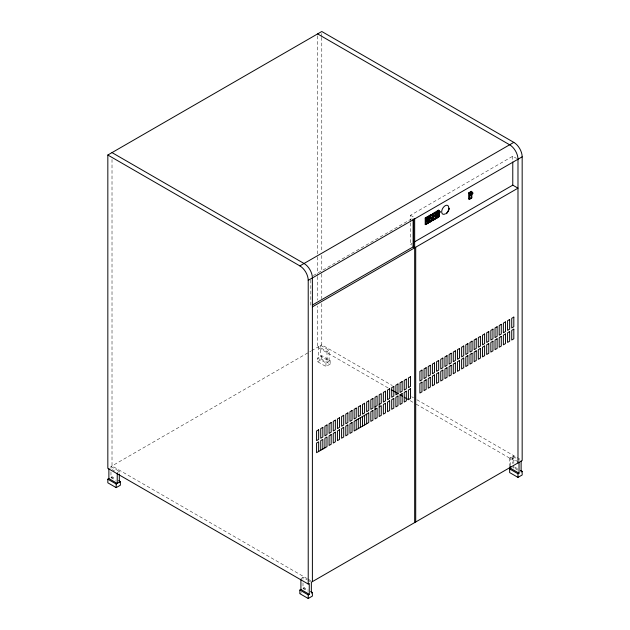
<?xml version="1.0" encoding="UTF-8"?>
<svg xmlns="http://www.w3.org/2000/svg" width="630" height="630" viewBox="0 0 630 630"><rect width="100%" height="100%" fill="white"/><g stroke="black" fill="none" stroke-linecap="round" stroke-linejoin="round"><path stroke-width="0.47" stroke-dasharray="3.15 2.36" d="M410.492 222.028L410.492 215.279L512.773 156.224L516.498 158.382M313.386 275.562L412.248 218.476M410.492 222.989L410.492 244.196L412.201 243.211M110.967 468.35L110.967 466.539L310.81 351.162M311.661 350.674L318.654 346.634L327.002 351.453L329.088 350.248L329.088 361.1L320.741 356.273L320.741 345.429L321.78 344.83L392.254 385.513M117.227 472.571L119.314 471.366L119.314 473.169M110.967 471.965L110.967 477.39L112.014 476.784L115.353 478.713M330.136 364.108L325.962 366.518L317.607 361.699L317.607 358.084L318.654 357.486L330.136 364.108L330.136 360.494L321.78 355.674L320.741 356.273M317.607 361.699L321.78 359.289L321.78 355.674M317.607 358.084L325.962 362.904L330.136 360.494M300.912 578.616L302.998 577.411L307.172 579.82M510.686 465.641L510.686 457.506L512.773 456.301L519.451 460.152M302.998 582.837L302.998 588.255L304.038 587.656L308.22 590.066M299.864 593.68L301.534 592.712M410.492 215.279L413.831 217.208M410.492 244.196L412.162 245.164M411.784 396.79L413.485 397.774M416.879 399.735L516.317 457.144M517.072 457.577L520.498 459.553M320.741 345.429L329.088 350.248M510.686 457.506L518.199 461.845M388.135 387.954L317.607 347.24L317.607 305.983M410.161 400.672L415.327 403.657M416.17 404.145L516.317 461.963M514.647 467.027L517.986 468.956M517.781 470.035L512.773 467.145L513.812 466.539L513.812 468.35M307.298 578.687L112.014 465.94L112.014 159.484M308.149 579.175L310.692 580.647M110.967 466.539L119.314 471.366M308.007 580.301L310.511 581.75M112.219 469.673L114.723 471.122M110.967 477.39L115.975 480.28M302.998 588.255L308.007 591.153M513.812 455.695L513.812 463.412M512.773 156.224L512.773 161.044M512.773 456.301L512.773 463.53M509.638 458.105L509.638 465.822M327.002 351.453L327.002 362.305M325.962 362.904L325.962 366.518M321.78 33.461L321.78 36.414M321.78 37.39L321.78 251.52M321.78 255.449L321.78 273.129M321.78 274.105L321.78 298.667M321.78 303.573L321.78 344.83M318.654 346.634L318.654 357.486M317.607 35.879L317.607 255.89M317.607 256.875L317.607 275.538M317.607 276.515L317.607 300.093M310.826 279.933L310.826 305.959M304.038 587.656L304.038 589.459M302.998 577.411L302.998 579.222M112.014 476.784L112.014 478.595"/><path stroke-width="0.94" d="M448.938 208.317L448.017 211.412L446.607 213.161M448.962 209.388L449.072 208.388M449.095 208.223L448.647 210.444M448.654 210.381L447.45 212.475M429.345 218.256L427.4 219.539L426.077 221.35L428.03 220.067L429.345 218.256A3.504 2.15 56.7 0 0 427.345 216.956M432.999 216.153L431.684 217.964L431.684 220.823L429.731 222.107L429.731 219.24L431.046 217.429L432.999 216.153A3.504 2.15 56.7 0 0 430.999 214.854M432.7 219.547A3.504 2.15 56.7 0 0 433.385 219.996L433.385 217.13L434.7 215.318L436.653 214.042A3.504 2.15 56.7 0 0 434.653 212.743M433.385 217.13L435.33 215.854L436.653 214.042M436.267 217.389A3.504 2.15 56.7 0 0 436.952 217.838L436.952 214.972L438.267 213.161L440.212 211.885A3.504 2.15 56.7 0 0 438.22 210.585M436.952 214.972L438.897 213.696L440.212 211.885M472.917 193.103L470.972 194.386L469.649 196.19L471.602 194.914L472.917 193.103A3.504 2.15 56.7 0 0 470.917 191.803M446.654 213.318L447.497 212.436M445.93 213.83L446.741 213.239M425.211 218.027L427.644 216.429L428.203 216.712L428.203 223.036L425.77 224.634L425.211 224.359L425.211 218.027L425.77 218.311L428.203 216.712M428.865 215.925L431.298 214.318L431.857 214.602L429.416 216.2L429.416 222.532L428.865 222.248L428.865 215.925L429.416 216.2M432.519 213.814L434.952 212.216L435.511 212.491L433.07 214.09L433.07 220.421L432.519 220.138L432.519 213.814L433.07 214.09M436.086 211.656L438.519 210.05L439.071 210.333L436.637 211.932L436.637 218.264L436.086 217.98L436.086 211.656L436.637 211.932M431.613 215.066L429.66 216.342L429.66 222.067L431.613 220.791L431.613 217.925L429.731 219.24M435.267 212.956L433.314 214.232L433.314 219.957L435.267 218.681L435.267 214.861M468.783 192.874L471.216 191.276L471.776 191.552L471.776 197.883L469.342 199.482L468.783 199.198L468.783 192.874L469.342 193.158L471.776 191.552M471.531 192.016L469.586 193.3L469.649 199.056A3.504 2.15 56.7 0 1 468.972 198.615M425.211 224.359L426.833 223.288M426.014 224.178L427.959 222.894L427.959 217.169L426.014 218.452L426.077 224.209L428.03 222.933L428.03 220.067M428.865 222.248L431.298 220.65L431.857 220.925L431.857 217.311M429.416 222.532L431.857 220.925M433.385 219.996L435.33 218.712L435.33 215.854M433.07 220.421L435.511 218.823L435.511 215.208M436.952 217.838L438.897 216.555L438.897 213.696M436.637 218.264L439.071 216.657L439.071 213.042M469.586 199.017L471.602 197.773L471.602 194.914M107.832 155.019L321.78 31.5L513.812 142.372A11.805 6.82 60 0 1 522.168 156.831L522.168 460.514L311.346 582.23L311.346 593.074L312.393 592.476L312.393 596.09L308.22 598.5L299.864 593.68L299.864 590.066L300.912 589.459L309.259 594.279L309.259 583.435L308.22 584.041L107.832 468.35L107.832 155.019L299.864 265.892A11.805 6.82 60 0 1 308.22 280.35L308.22 584.041M299.864 265.892L513.812 142.372M308.22 280.35L522.168 156.831M413.902 242.227L512.773 185.149L517.986 188.165L312.393 306.865M312.527 304.975L413.107 246.913L413.627 247.212L414.666 246.606L414.666 218.649M118.692 480.643L120.361 481.603L120.361 485.218L116.188 487.628L107.832 482.808L107.832 479.194L108.88 478.595L117.227 483.415L117.227 473.469M107.832 479.194L116.188 484.013L120.361 481.603M375.007 406.885L377.094 405.681L377.094 396.042L375.007 397.246L375.007 418.942L377.094 417.737L377.094 408.09L375.007 409.295M379.181 404.476L381.268 403.271L381.268 393.632L379.181 394.837L379.181 416.532L381.268 415.327L381.268 405.681L379.181 406.885M519.033 473.169L510.686 468.35L509.638 468.956L517.986 473.776L519.033 473.169L519.033 462.326M299.864 590.066L308.22 594.885L309.259 594.279M509.638 466.783L509.638 472.571L517.986 477.39L522.168 474.981L522.168 471.366L521.12 471.965L521.12 461.121M471.216 197.599L471.776 197.883M438.519 216.381L439.071 216.657M434.952 218.539L435.511 218.823M427.644 222.76L428.203 223.036M317.607 33.91L509.638 144.782A11.805 6.82 60 0 1 517.986 159.24L517.986 462.924M112.014 152.61L304.038 263.482A11.805 6.82 60 0 1 312.393 277.94L312.393 581.632M391.482 389.883L398.333 393.844M399.971 394.789L402.578 396.294M404.216 397.239L408.523 399.727M520.498 470.397L522.168 471.366M310.724 591.507L312.393 592.476M517.986 473.776L517.986 477.39M512.773 162.012L512.773 185.149M510.686 466.539L510.686 468.35M471.531 193.922L471.531 197.741M469.342 193.158L469.342 199.482M425.77 218.311L425.77 224.634M415.713 247.212L415.713 521.979M414.666 247.81L414.666 522.577M413.627 219.256L413.627 247.212M413.107 218.949L413.107 246.913M366.66 414.123L366.66 423.762M364.573 415.327L364.573 424.966M362.486 416.532L362.486 426.171M360.399 417.737L360.399 427.376M358.312 418.942L358.312 428.581M356.226 420.147L356.226 429.786M324.915 447.859L324.915 438.22L327.002 437.015L327.002 446.654L316.567 452.679L316.567 443.04L318.654 441.835L318.654 451.474M322.828 449.064L322.828 439.425L320.741 440.63L320.741 450.269M308.22 594.885L308.22 598.5M300.912 579.521L300.912 589.459M119.314 474.075L119.314 482.21M116.188 484.013L116.188 487.628M108.88 468.649L108.88 478.595M445.213 213.853A4.985 2.874 -60 0 1 441.685 211.822A4.985 2.874 -60 0 1 445.213 205.719A4.985 2.874 -60 0 1 448.733 207.758M432.7 214.019A3.504 2.15 56.7 0 1 434.7 215.318M426.077 224.209A3.504 2.15 56.7 0 1 425.4 223.768M425.4 218.24A3.504 2.15 56.7 0 1 427.4 219.539M428.03 222.933A3.504 2.15 56.7 0 1 427.345 222.492M436.267 211.861A3.504 2.15 56.7 0 1 438.267 213.161M468.972 193.087A3.504 2.15 56.7 0 1 470.972 194.386M471.602 197.773A3.504 2.15 56.7 0 1 470.917 197.332M429.054 216.129A3.504 2.15 56.7 0 1 431.046 217.429M431.684 220.823A3.504 2.15 56.7 0 1 430.999 220.382M438.827 210.798L436.881 212.074L436.881 217.799L438.827 216.523L438.827 210.798M318.654 429.786L316.567 430.991L316.567 440.63L318.654 439.425L318.654 429.786M322.828 427.376L320.741 428.581L320.741 438.22L322.828 437.015L322.828 427.376M327.002 424.966L324.915 426.171L324.915 435.81L327.002 434.606L327.002 424.966M331.175 422.557L329.088 423.762L329.088 433.401L331.175 432.196L331.175 422.557M335.349 420.147L333.262 421.352L333.262 430.991L335.349 429.786L335.349 420.147M339.523 417.737L337.436 418.942L337.436 428.581L339.523 427.376L339.523 417.737M343.697 415.327L341.61 416.532L341.61 426.171L343.697 424.966L343.697 415.327M347.878 412.91L345.791 414.123L345.791 423.762L347.878 422.557L347.878 412.91M352.052 410.5L349.965 411.705L349.965 421.352L352.052 420.147L352.052 410.5M356.226 408.09L354.139 409.295L354.139 418.942L356.226 417.737L356.226 408.09M360.399 405.681L358.312 406.885L358.312 416.532L360.399 415.327L360.399 405.681M364.573 403.271L362.486 404.476L362.486 414.123L364.573 412.91L364.573 403.271M368.747 400.861L366.66 402.066L366.66 411.705L368.747 410.5L368.747 400.861M372.921 398.451L370.834 399.656L370.834 409.295L372.921 408.09L372.921 398.451M385.45 391.222L383.363 392.427L383.363 402.066L385.45 400.861L385.45 391.222M389.623 388.812L387.537 390.017L387.537 399.656L389.623 398.451L389.623 388.812M393.797 386.403L391.71 387.607L391.71 397.246L393.797 396.042L393.797 386.403M397.971 383.993L395.884 385.198L395.884 394.837L397.971 393.632L397.971 383.993M402.145 381.583L400.058 382.788L400.058 392.427L402.145 391.222L402.145 381.583M406.319 379.173L404.232 380.378L404.232 390.017L406.319 388.812L406.319 379.173M410.492 376.764L408.405 377.968L408.405 387.607L410.492 386.403L410.492 376.764M421.974 370.133L419.887 371.338L419.887 380.977L421.974 379.772L421.974 370.133M426.148 367.723L424.061 368.928L424.061 378.567L426.148 377.362L426.148 367.723M430.322 365.313L428.235 366.518L428.235 376.157L430.322 374.952L430.322 365.313M434.495 362.904L432.408 364.108L432.408 373.748L434.495 372.543L434.495 362.904M438.669 360.494L436.582 361.699L436.582 371.338L438.669 370.133L438.669 360.494M442.851 358.084L440.756 359.289L440.756 368.928L442.851 367.723L442.851 358.084M447.024 355.674L444.938 356.879L444.938 366.518L447.024 365.313L447.024 355.674M451.198 353.265L449.111 354.469L449.111 364.108L451.198 362.904L451.198 353.265M455.372 350.855L453.285 352.06L453.285 361.699L455.372 360.494L455.372 350.855M459.546 348.445L457.459 349.65L457.459 359.289L459.546 358.084L459.546 348.445M463.719 346.027L461.633 347.232L461.633 356.879L463.719 355.674L463.719 346.027M467.893 343.618L465.806 344.823L465.806 354.469L467.893 353.265L467.893 343.618M472.067 341.208L469.98 342.413L469.98 352.06L472.067 350.855L472.067 341.208M476.241 338.798L474.154 340.003L474.154 349.65L476.241 348.445L476.241 338.798M480.422 336.389L478.327 337.593L478.327 347.24L480.422 346.027L480.422 336.389M484.596 333.979L482.509 335.184L482.509 344.823L484.596 343.618L484.596 333.979M488.77 331.569L486.683 332.774L486.683 342.413L488.77 341.208L488.77 331.569M492.944 329.159L490.857 330.364L490.857 340.003L492.944 338.798L492.944 329.159M497.117 326.75L495.03 327.954L495.03 337.593L497.117 336.389L497.117 326.75M501.291 324.34L499.204 325.545L499.204 335.184L501.291 333.979L501.291 324.34M505.465 321.93L503.378 323.135L503.378 332.774L505.465 331.569L505.465 321.93M509.638 319.52L507.552 320.725L507.552 330.364L509.638 329.159L509.638 319.52M513.812 317.111L511.725 318.315L511.725 327.954L513.812 326.75L513.812 317.111M331.175 434.606L329.088 435.81L329.088 445.449L331.175 444.245L331.175 434.606M335.349 432.196L333.262 433.401L333.262 443.04L335.349 441.835L335.349 432.196M339.523 429.786L337.436 430.991L337.436 440.63L339.523 439.425L339.523 429.786M343.697 427.376L341.61 428.581L341.61 438.22L343.697 437.015L343.697 427.376M347.878 424.966L345.791 426.171L345.791 435.81L347.878 434.606L347.878 424.966M352.052 422.557L349.965 423.762L349.965 433.401L352.052 432.196L352.052 422.557M368.747 412.918L354.139 421.352L354.139 430.991L368.747 422.557L368.747 412.918M372.921 410.5L370.834 411.705L370.834 421.352L372.921 420.147L372.921 410.5M385.45 403.271L383.363 404.476L383.363 414.123L385.45 412.918L385.45 403.271M389.623 400.861L387.537 402.066L387.537 411.705L389.623 410.5L389.623 400.861M393.797 398.451L391.71 399.656L391.71 409.295L393.797 408.09L393.797 398.451M397.971 396.042L395.884 397.246L395.884 406.885L397.971 405.681L397.971 396.042M402.145 393.632L400.058 394.837L400.058 404.476L402.145 403.271L402.145 393.632M406.319 391.222L404.232 392.427L404.232 402.066L406.319 400.861L406.319 391.222M410.492 388.812L408.405 390.017L408.405 399.656L410.492 398.451L410.492 388.812M421.974 382.182L419.887 383.386L419.887 393.033L421.974 391.828L421.974 382.182M426.148 379.772L424.061 380.977L424.061 390.624L426.148 389.411L426.148 379.772M430.322 377.362L428.235 378.567L428.235 388.206L430.322 387.001L430.322 377.362M434.495 374.952L432.408 376.157L432.408 385.796L434.495 384.591L434.495 374.952M438.669 372.543L436.582 373.748L436.582 383.386L438.669 382.182L438.669 372.543M442.851 370.133L440.756 371.338L440.756 380.977L442.851 379.772L442.851 370.133M447.024 367.723L444.938 368.928L444.938 378.567L447.024 377.362L447.024 367.723M451.198 365.313L449.111 366.518L449.111 376.157L451.198 374.952L451.198 365.313M455.372 362.904L453.285 364.108L453.285 373.748L455.372 372.543L455.372 362.904M459.546 360.494L457.459 361.699L457.459 371.338L459.546 370.133L459.546 360.494M463.719 358.084L461.633 359.289L461.633 368.928L463.719 367.723L463.719 358.084M467.893 355.674L465.806 356.879L465.806 366.518L467.893 365.313L467.893 355.674M472.067 353.265L469.98 354.469L469.98 364.108L472.067 362.904L472.067 353.265M476.241 350.855L474.154 352.06L474.154 361.699L476.241 360.494L476.241 350.855M480.422 348.445L478.327 349.65L478.327 359.289L480.422 358.084L480.422 348.445M484.596 346.027L482.509 347.24L482.509 356.879L484.596 355.674L484.596 346.027M488.77 343.618L486.683 344.823L486.683 354.469L488.77 353.265L488.77 343.618M492.944 341.208L490.857 342.413L490.857 352.06L492.944 350.855L492.944 341.208M497.117 338.798L495.03 340.003L495.03 349.65L497.117 348.445L497.117 338.798M501.291 336.389L499.204 337.593L499.204 347.24L501.291 346.027L501.291 336.389M505.465 333.979L503.378 335.184L503.378 344.823L505.465 343.618L505.465 333.979M509.638 331.569L507.552 332.774L507.552 342.413L509.638 341.208L509.638 331.569M513.812 329.159L511.725 330.364L511.725 340.003L513.812 338.798L513.812 329.159"/></g></svg>
